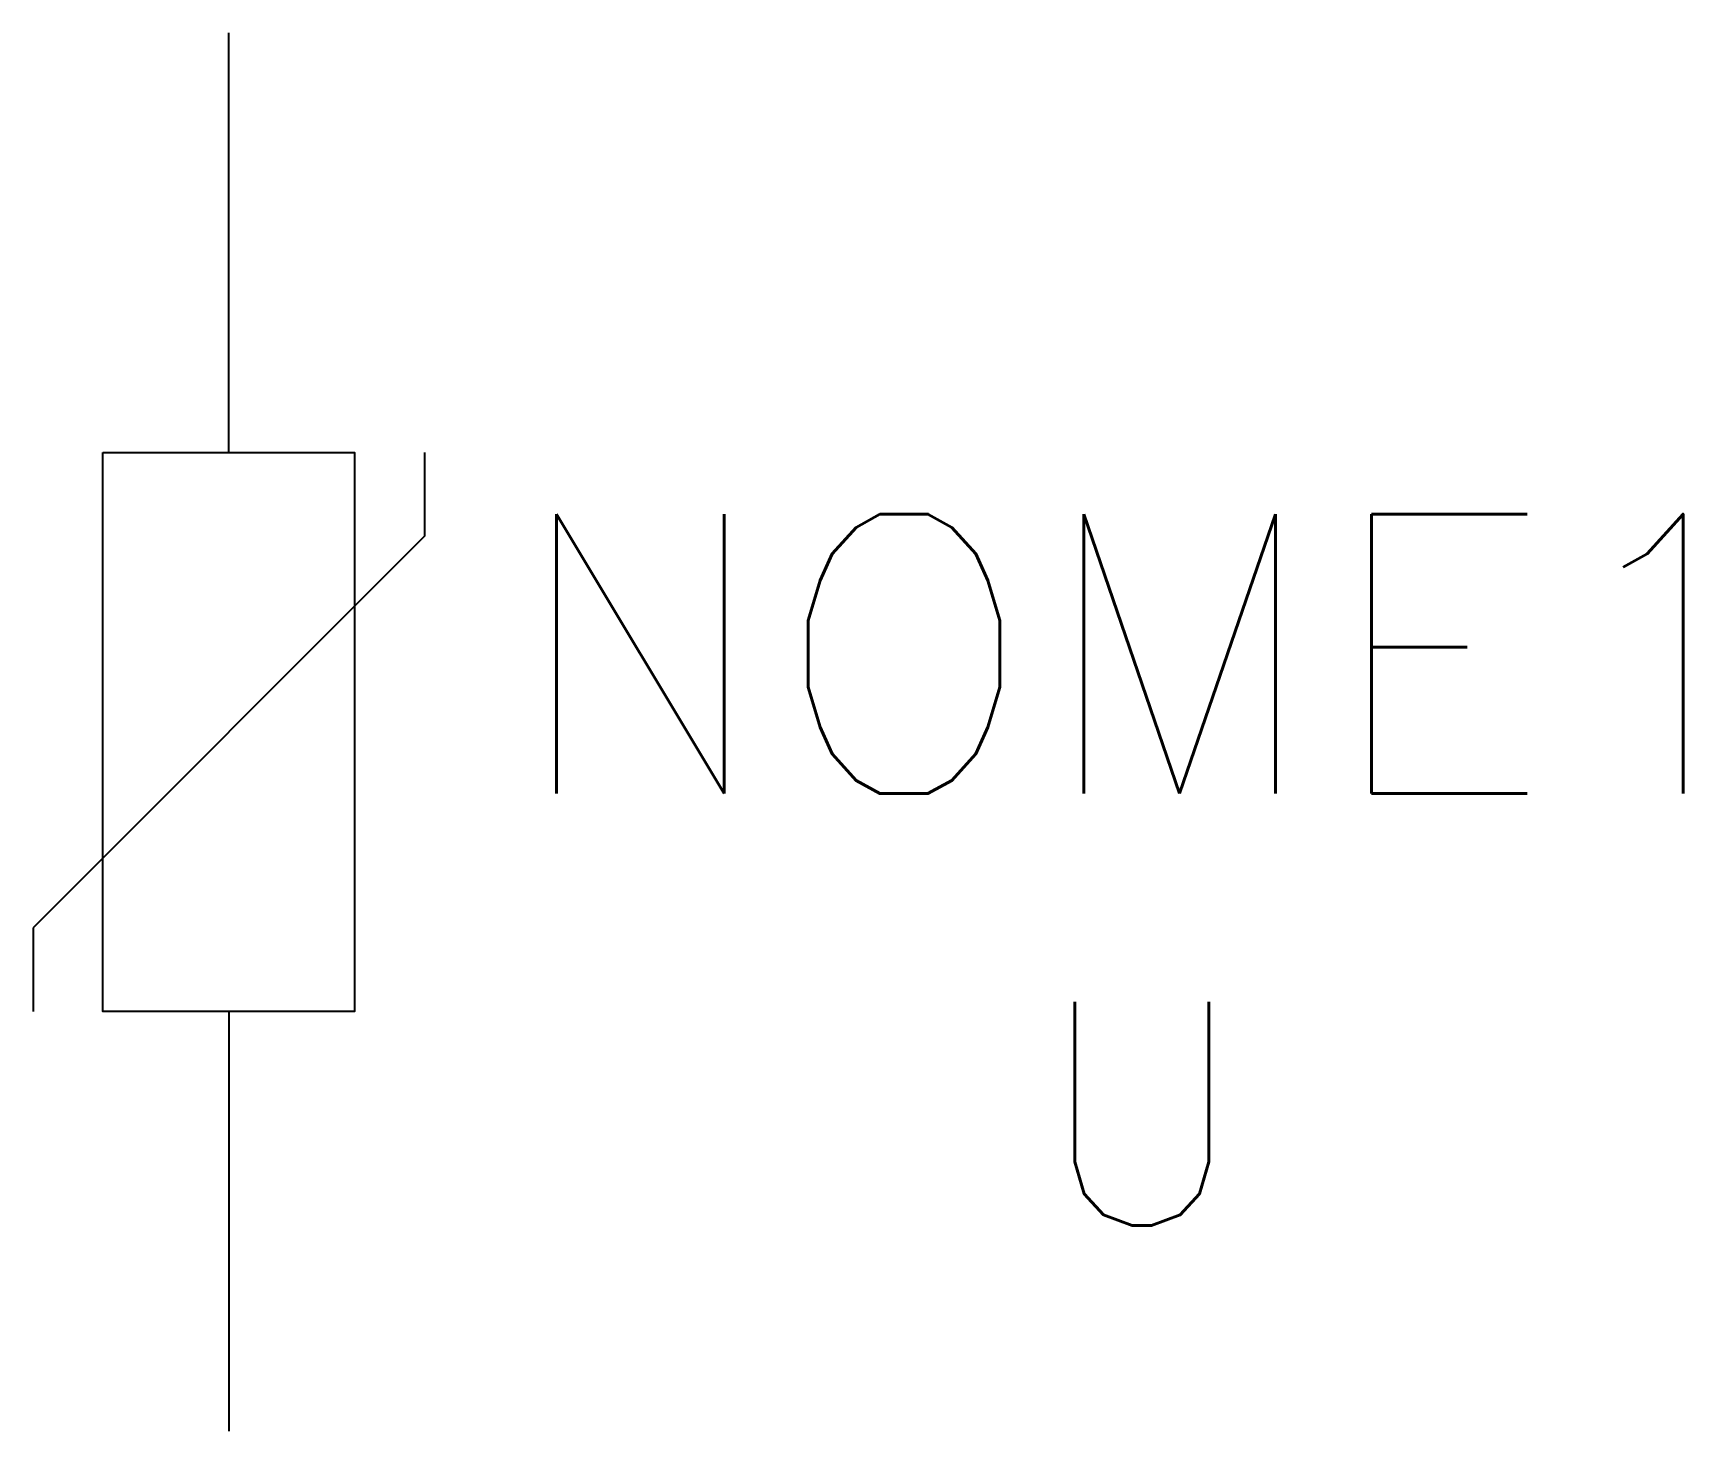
# Model space of a CAD drawing. Extents: x 338.6 to 350.4, y 192.5 to 202.5.
import ezdxf
from ezdxf.enums import TextEntityAlignment as Align

# ---------------------------------------------------------------- set-up
doc = ezdxf.new("R2010")
doc.units = 0
doc.header["$MEASUREMENT"] = 0
doc.layers.get('0').update_dxf_attribs({"linetype": 'CONTINUOUS'})
doc.styles.add('ROMANS', font='romans')

msp = doc.modelspace()

# ---------------------------------------------------------------- linework, layer by layer
for p, q in [((340, 199.5), (340, 202.5)), ((340, 195.5), (340, 192.5))]:
    msp.add_line(p, q)
at = {"linetype": 'Continuous'}
for p, q in [((341.4, 199.5), (341.4, 198.9)), ((341.4, 198.9), (338.6, 196.1)), ((338.6, 196.1), (338.6, 195.5))]:
    msp.add_line(p, q, dxfattribs=at)
msp.add_lwpolyline([(339.1, 199.5), (340.9, 199.5), (340.9, 195.5), (339.1, 195.5)], close=True)

# ---------------------------------------------------------------- texts
at = {"style": 'ROMANS'}
msp.add_text('U', height=1.6, dxfattribs=at).set_placement((346.53, 194.769), align=Align.MIDDLE)
at = {"lineweight": -3, "style": 'ROMANS'}
msp.add_attdef('NOME1', text='', height=2, dxfattribs=at).set_placement((342, 198.059), align=Align.MIDDLE_LEFT)

doc.saveas('drawing.dxf')
